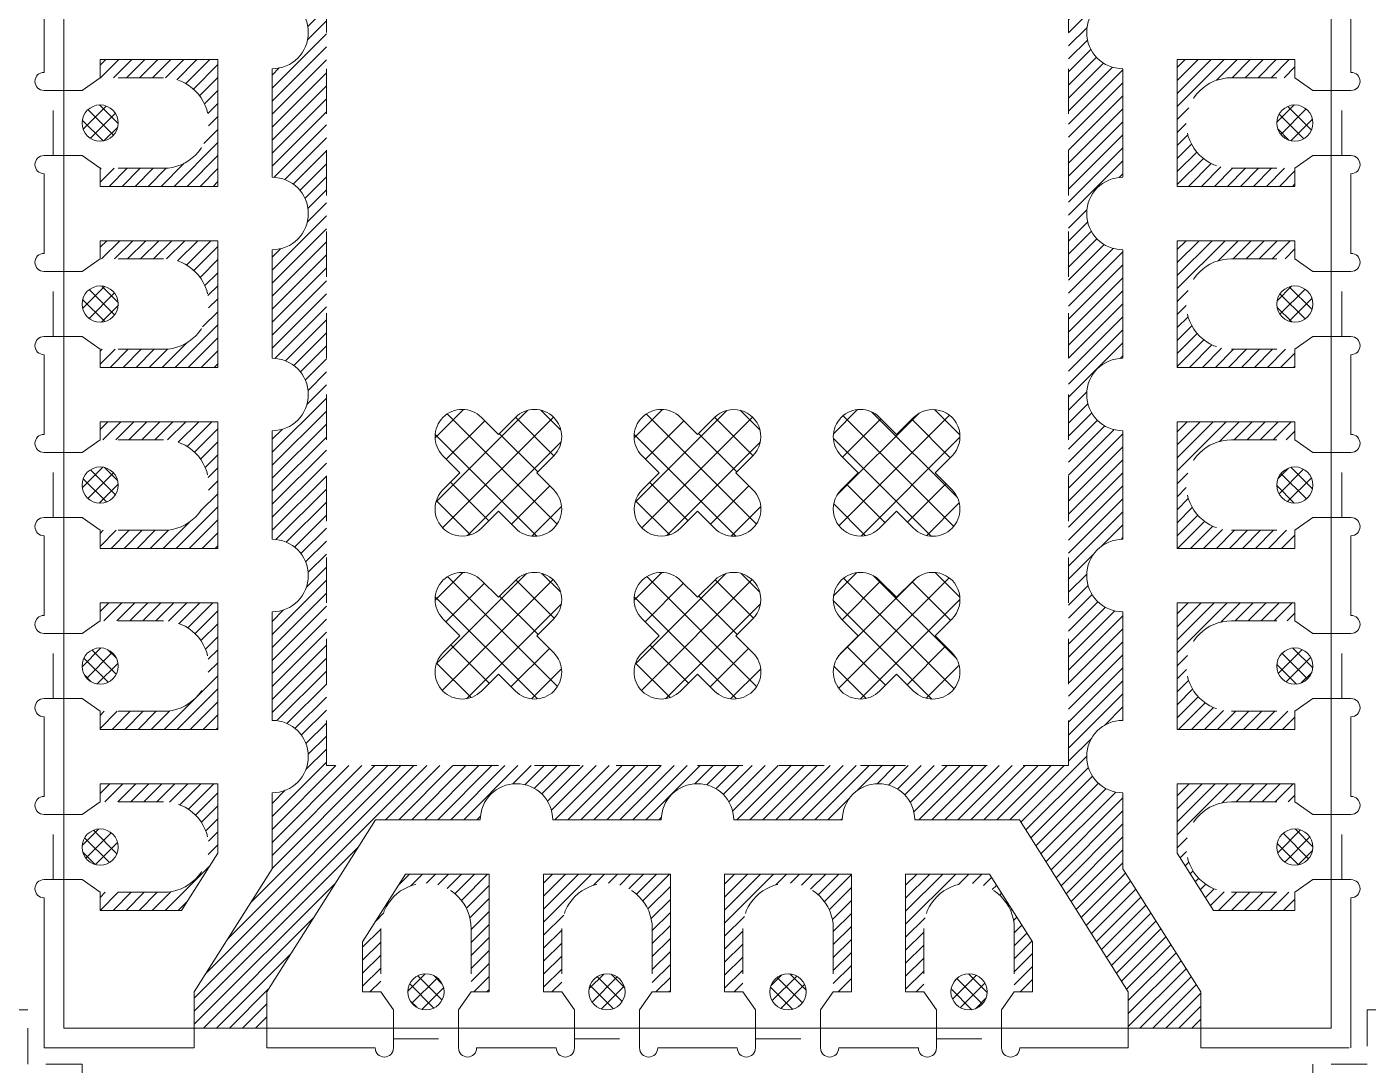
# Model space of a CAD drawing. Header units: millimetres. Extents: x -229 to -105, y -151 to 3.
# Drawn here: x -193.066 to -189.361, y -70.615 to -67.747 of the extents above; entities that cross this region are included whole.
import ezdxf

# ---------------------------------------------------------------- set-up
doc = ezdxf.new("R2010")
doc.units = ezdxf.units.MM
doc.linetypes.add('HIDDEN', pattern=[0.375, 0.25, -0.125])
for name, color, linetype in [('1', 7, 'Continuous'), ('1D', 4, 'Continuous'), ('BOT', 4, 'Continuous'), ('ETCH', 4, 'Continuous'), ('HALF ETCH ON TOP SIDE', 6, 'Continuous'), ('PKG', 2, 'Continuous')]:
    doc.layers.add(name, color=color, linetype=linetype)
pattern_1 = [(45, (-512.488806, -78.879952), (-0.0179605122, 0.0179605122), [])]
pattern_2 = [(45, (-26123.6696, -4370.778176), (-0.0449012806, 0.0449012806), []), (135, (-26123.6696, -4370.778176), (-0.0449012806, -0.0449012806), [])]
pattern_3 = [(45, (-26123.6696, -4371.228176), (-0.0449012806, 0.0449012806), []), (135, (-26123.6696, -4371.228176), (-0.0449012806, -0.0449012806), [])]

msp = doc.modelspace()

# ---------------------------------------------------------------- hatches: boundary and pattern name
at = {"layer": 'ETCH'}
h = msp.add_hatch(dxfattribs=at)
h.set_pattern_fill('ANSI31', color=256, scale=0.008, style=0)
h.set_pattern_definition([(45, (-169.840275, -68.500525), (-0.017960512, 0.017960512), [])])
h.paths.add_polyline_path([(-192.604, -61.5123), (-192.404, -61.5123), (-192.404, -61.6123), (-192.1031, -62.0873), (-191.814, -62.0873, 1), (-191.614, -62.0873), (-191.314, -62.0873, 1), (-191.114, -62.0873), (-190.814, -62.0873, 1), (-190.614, -62.0873), (-190.3248, -62.0873), (-190.024, -61.6123), (-190.024, -61.5123), (-189.824, -61.5123), (-189.824, -61.6123), (-190.039, -61.9518), (-190.039, -62.1623, 1), (-190.039, -62.3623), (-190.039, -62.6623, 1), (-190.039, -62.8623), (-190.039, -63.1623, 1), (-190.039, -63.3623), (-190.039, -63.6623, 1), (-190.039, -63.8623), (-190.039, -64.1623, 1), (-190.039, -64.3623), (-190.039, -64.6623, 1), (-190.039, -64.8623), (-190.039, -65.1623, 1), (-190.039, -65.3623), (-190.039, -65.6623, 1), (-190.039, -65.8623), (-190.039, -66.1623, 1), (-190.039, -66.3623), (-190.039, -66.6623, 1), (-190.039, -66.8623), (-190.039, -67.1623, 1), (-190.039, -67.3623), (-190.039, -67.6623, 1), (-190.039, -67.8623), (-190.039, -68.1623, 1), (-190.039, -68.3623), (-190.039, -68.6623, 1), (-190.039, -68.8623), (-190.039, -69.1623, 1), (-190.039, -69.3623), (-190.039, -69.6623, 1), (-190.039, -69.8623), (-190.039, -70.0729), (-189.824, -70.4123), (-189.824, -70.5123), (-190.024, -70.5123), (-190.024, -70.4123), (-190.3248, -69.9373), (-190.614, -69.9373, 1), (-190.814, -69.9373), (-191.114, -69.9373, 1), (-191.314, -69.9373), (-191.614, -69.9373, 1), (-191.814, -69.9373), (-192.1031, -69.9373), (-192.404, -70.4123), (-192.404, -70.5123), (-192.604, -70.5123), (-192.604, -70.4123), (-192.389, -70.0729), (-192.389, -69.8623, 1), (-192.389, -69.6623), (-192.389, -69.3623, 1), (-192.389, -69.1623), (-192.389, -68.8623, 1), (-192.389, -68.6623), (-192.389, -68.3623, 1), (-192.389, -68.1623), (-192.389, -67.8623, 1), (-192.389, -67.6623), (-192.389, -67.3623, 1), (-192.389, -67.1623), (-192.389, -66.8623, 1), (-192.389, -66.6623), (-192.389, -66.3623, 1), (-192.389, -66.1623), (-192.389, -65.8623, 1), (-192.389, -65.6623), (-192.389, -65.3623, 1), (-192.389, -65.1623), (-192.389, -64.8623, 1), (-192.389, -64.6623), (-192.389, -64.3623, 1), (-192.389, -64.1623), (-192.389, -63.8623, 1), (-192.389, -63.6623), (-192.389, -63.3623, 1), (-192.389, -63.1623), (-192.389, -62.8623, 1), (-192.389, -62.6623), (-192.389, -62.3623, 1), (-192.389, -62.1623), (-192.389, -61.9518), (-192.604, -61.6123)])
h.paths.add_polyline_path([(-192.239, -62.5873), (-192.239, -69.7873), (-190.189, -69.7873), (-190.189, -62.2373), (-191.889, -62.2373)], flags=16)
at = {"layer": 'ETCH', "lineweight": 0}
h = msp.add_hatch(dxfattribs=at)
h.set_pattern_fill('ANSI31', color=256, scale=0.008, style=0)
h.set_pattern_definition(pattern_1)
h.paths.add_polyline_path([(-192.864, -62.6873), (-192.539, -62.6873), (-192.539, -62.3373), (-192.864, -62.3373), (-192.864, -62.3873), (-192.689, -62.3873, -1), (-192.689, -62.6373), (-192.864, -62.6373)])
h.paths.add_polyline_path([(-192.864, -63.1873), (-192.539, -63.1873), (-192.539, -62.8373), (-192.864, -62.8373), (-192.864, -62.8873), (-192.689, -62.8873, -1), (-192.689, -63.1373), (-192.864, -63.1373)])
h.paths.add_polyline_path([(-192.864, -64.6873), (-192.539, -64.6873), (-192.539, -64.3373), (-192.864, -64.3373), (-192.864, -64.3873), (-192.689, -64.3873, -1), (-192.689, -64.6373), (-192.864, -64.6373)])
h.paths.add_polyline_path([(-192.864, -63.6873), (-192.539, -63.6873), (-192.539, -63.3373), (-192.864, -63.3373), (-192.864, -63.3873), (-192.689, -63.3873, -1), (-192.689, -63.6373), (-192.864, -63.6373)])
h.paths.add_polyline_path([(-192.864, -65.1873), (-192.539, -65.1873), (-192.539, -64.8373), (-192.864, -64.8373), (-192.864, -64.8873), (-192.689, -64.8873, -1), (-192.689, -65.1373), (-192.864, -65.1373)])
h.paths.add_polyline_path([(-192.864, -65.6873), (-192.539, -65.6873), (-192.539, -65.3373), (-192.864, -65.3373), (-192.864, -65.3873), (-192.689, -65.3873, -1), (-192.689, -65.6373), (-192.864, -65.6373)])
h.paths.add_polyline_path([(-192.864, -66.6873), (-192.539, -66.6873), (-192.539, -66.3373), (-192.864, -66.3373), (-192.864, -66.3873), (-192.689, -66.3873, -1), (-192.689, -66.6373), (-192.864, -66.6373)])
h.paths.add_polyline_path([(-192.864, -61.8373), (-192.864, -61.8873), (-192.689, -61.8873, -1), (-192.689, -62.1373), (-192.864, -62.1373), (-192.864, -62.1873), (-192.539, -62.1873), (-192.539, -61.9953), (-192.639, -61.8373)])
h.paths.add_polyline_path([(-192.864, -64.1873), (-192.539, -64.1873), (-192.539, -63.8373), (-192.864, -63.8373), (-192.864, -63.8873), (-192.689, -63.8873, -1), (-192.689, -64.1373), (-192.864, -64.1373)])
h.paths.add_polyline_path([(-192.864, -67.3373), (-192.864, -67.3873), (-192.689, -67.3873, -1), (-192.689, -67.6373), (-192.864, -67.6373), (-192.864, -67.6873), (-192.539, -67.6873), (-192.539, -67.3373)])
h.paths.add_polyline_path([(-192.864, -66.1873), (-192.539, -66.1873), (-192.539, -65.8373), (-192.864, -65.8373), (-192.864, -65.8873), (-192.689, -65.8873, -1), (-192.689, -66.1373), (-192.864, -66.1373)])
h.paths.add_polyline_path([(-192.864, -66.8373), (-192.864, -66.8873), (-192.689, -66.8873, -1), (-192.689, -67.1373), (-192.864, -67.1373), (-192.864, -67.1873), (-192.539, -67.1873), (-192.539, -66.8373)])
h.paths.add_polyline_path([(-192.864, -68.1873), (-192.539, -68.1873), (-192.539, -67.8373), (-192.864, -67.8373), (-192.864, -67.8873), (-192.689, -67.8873, -1), (-192.689, -68.1373), (-192.864, -68.1373)])
h.paths.add_polyline_path([(-192.864, -68.6873), (-192.539, -68.6873), (-192.539, -68.3373), (-192.864, -68.3373), (-192.864, -68.3873), (-192.689, -68.3873, -1), (-192.689, -68.6373), (-192.864, -68.6373)])
h.paths.add_polyline_path([(-192.864, -69.6873), (-192.539, -69.6873), (-192.539, -69.3373), (-192.864, -69.3373), (-192.864, -69.3873), (-192.689, -69.3873, -1), (-192.689, -69.6373), (-192.864, -69.6373)])
h.paths.add_polyline_path([(-192.864, -69.1873), (-192.539, -69.1873), (-192.539, -68.8373), (-192.864, -68.8373), (-192.864, -68.8873), (-192.689, -68.8873, -1), (-192.689, -69.1373), (-192.864, -69.1373)])
h.paths.add_polyline_path([(-192.689, -69.8873, -1), (-192.689, -70.1373), (-192.864, -70.1373), (-192.864, -70.1873), (-192.639, -70.1873), (-192.539, -70.0294), (-192.539, -69.8373), (-192.864, -69.8373), (-192.864, -69.8873)])
h = msp.add_hatch(dxfattribs=at)
h.set_pattern_fill('ANSI31', color=256, scale=0.008, style=0)
h.set_pattern_definition(pattern_1)
h.paths.add_polyline_path([(-192.864, -69.3373), (-192.539, -69.3373), (-192.539, -69.6873), (-192.864, -69.6873), (-192.864, -69.6373), (-192.689, -69.6373, 1), (-192.689, -69.3873), (-192.864, -69.3873)])
h.paths.add_polyline_path([(-192.864, -68.8373), (-192.539, -68.8373), (-192.539, -69.1873), (-192.864, -69.1873), (-192.864, -69.1373), (-192.689, -69.1373, 1), (-192.689, -68.8873), (-192.864, -68.8873)])
h.paths.add_polyline_path([(-192.864, -67.3373), (-192.539, -67.3373), (-192.539, -67.6873), (-192.864, -67.6873), (-192.864, -67.6373), (-192.689, -67.6373, 1), (-192.689, -67.3873), (-192.864, -67.3873)])
h.paths.add_polyline_path([(-192.864, -68.3373), (-192.539, -68.3373), (-192.539, -68.6873), (-192.864, -68.6873), (-192.864, -68.6373), (-192.689, -68.6373, 1), (-192.689, -68.3873), (-192.864, -68.3873)])
h.paths.add_polyline_path([(-192.864, -66.8373), (-192.539, -66.8373), (-192.539, -67.1873), (-192.864, -67.1873), (-192.864, -67.1373), (-192.689, -67.1373, 1), (-192.689, -66.8873), (-192.864, -66.8873)])
h.paths.add_polyline_path([(-192.864, -66.3373), (-192.539, -66.3373), (-192.539, -66.6873), (-192.864, -66.6873), (-192.864, -66.6373), (-192.689, -66.6373, 1), (-192.689, -66.3873), (-192.864, -66.3873)])
h.paths.add_polyline_path([(-192.864, -65.3373), (-192.539, -65.3373), (-192.539, -65.6873), (-192.864, -65.6873), (-192.864, -65.6373), (-192.689, -65.6373, 1), (-192.689, -65.3873), (-192.864, -65.3873)])
h.paths.add_polyline_path([(-192.864, -70.1873), (-192.864, -70.1373), (-192.689, -70.1373, 1), (-192.689, -69.8873), (-192.864, -69.8873), (-192.864, -69.8373), (-192.539, -69.8373), (-192.539, -70.0294), (-192.639, -70.1873)])
h.paths.add_polyline_path([(-192.864, -67.8373), (-192.539, -67.8373), (-192.539, -68.1873), (-192.864, -68.1873), (-192.864, -68.1373), (-192.689, -68.1373, 1), (-192.689, -67.8873), (-192.864, -67.8873)])
h.paths.add_polyline_path([(-192.864, -64.6873), (-192.864, -64.6373), (-192.689, -64.6373, 1), (-192.689, -64.3873), (-192.864, -64.3873), (-192.864, -64.3373), (-192.539, -64.3373), (-192.539, -64.6873)])
h.paths.add_polyline_path([(-192.864, -65.8373), (-192.539, -65.8373), (-192.539, -66.1873), (-192.864, -66.1873), (-192.864, -66.1373), (-192.689, -66.1373, 1), (-192.689, -65.8873), (-192.864, -65.8873)])
h.paths.add_polyline_path([(-192.864, -65.1873), (-192.864, -65.1373), (-192.689, -65.1373, 1), (-192.689, -64.8873), (-192.864, -64.8873), (-192.864, -64.8373), (-192.539, -64.8373), (-192.539, -65.1873)])
h.paths.add_polyline_path([(-192.864, -63.8373), (-192.539, -63.8373), (-192.539, -64.1873), (-192.864, -64.1873), (-192.864, -64.1373), (-192.689, -64.1373, 1), (-192.689, -63.8873), (-192.864, -63.8873)])
h.paths.add_polyline_path([(-192.864, -63.3373), (-192.539, -63.3373), (-192.539, -63.6873), (-192.864, -63.6873), (-192.864, -63.6373), (-192.689, -63.6373, 1), (-192.689, -63.3873), (-192.864, -63.3873)])
h.paths.add_polyline_path([(-192.864, -62.3373), (-192.539, -62.3373), (-192.539, -62.6873), (-192.864, -62.6873), (-192.864, -62.6373), (-192.689, -62.6373, 1), (-192.689, -62.3873), (-192.864, -62.3873)])
h.paths.add_polyline_path([(-192.864, -62.8373), (-192.539, -62.8373), (-192.539, -63.1873), (-192.864, -63.1873), (-192.864, -63.1373), (-192.689, -63.1373, 1), (-192.689, -62.8873), (-192.864, -62.8873)])
h.paths.add_polyline_path([(-192.689, -62.1373, 1), (-192.689, -61.8873), (-192.864, -61.8873), (-192.864, -61.8373), (-192.639, -61.8373), (-192.539, -61.9953), (-192.539, -62.1873), (-192.864, -62.1873), (-192.864, -62.1373)])
h = msp.add_hatch(dxfattribs=at)
h.set_pattern_fill('ANSI31', color=256, scale=0.008, angle=180, style=0)
h.set_pattern_definition(pattern_1)
h.paths.add_polyline_path([(-189.564, -62.6873), (-189.889, -62.6873), (-189.889, -62.3373), (-189.564, -62.3373), (-189.564, -62.3873), (-189.739, -62.3873, 1), (-189.739, -62.6373), (-189.564, -62.6373)])
h.paths.add_polyline_path([(-189.564, -63.1873), (-189.889, -63.1873), (-189.889, -62.8373), (-189.564, -62.8373), (-189.564, -62.8873), (-189.739, -62.8873, 1), (-189.739, -63.1373), (-189.564, -63.1373)])
h.paths.add_polyline_path([(-189.564, -64.6873), (-189.889, -64.6873), (-189.889, -64.3373), (-189.564, -64.3373), (-189.564, -64.3873), (-189.739, -64.3873, 1), (-189.739, -64.6373), (-189.564, -64.6373)])
h.paths.add_polyline_path([(-189.564, -63.6873), (-189.889, -63.6873), (-189.889, -63.3373), (-189.564, -63.3373), (-189.564, -63.3873), (-189.739, -63.3873, 1), (-189.739, -63.6373), (-189.564, -63.6373)])
h.paths.add_polyline_path([(-189.564, -65.1873), (-189.889, -65.1873), (-189.889, -64.8373), (-189.564, -64.8373), (-189.564, -64.8873), (-189.739, -64.8873, 1), (-189.739, -65.1373), (-189.564, -65.1373)])
h.paths.add_polyline_path([(-189.564, -65.6873), (-189.889, -65.6873), (-189.889, -65.3373), (-189.564, -65.3373), (-189.564, -65.3873), (-189.739, -65.3873, 1), (-189.739, -65.6373), (-189.564, -65.6373)])
h.paths.add_polyline_path([(-189.564, -66.6873), (-189.889, -66.6873), (-189.889, -66.3373), (-189.564, -66.3373), (-189.564, -66.3873), (-189.739, -66.3873, 1), (-189.739, -66.6373), (-189.564, -66.6373)])
h.paths.add_polyline_path([(-189.564, -61.8373), (-189.564, -61.8873), (-189.739, -61.8873, 1), (-189.739, -62.1373), (-189.564, -62.1373), (-189.564, -62.1873), (-189.889, -62.1873), (-189.889, -61.9953), (-189.7889, -61.8373)])
h.paths.add_polyline_path([(-189.564, -64.1873), (-189.889, -64.1873), (-189.889, -63.8373), (-189.564, -63.8373), (-189.564, -63.8873), (-189.739, -63.8873, 1), (-189.739, -64.1373), (-189.564, -64.1373)])
h.paths.add_polyline_path([(-189.564, -67.3373), (-189.564, -67.3873), (-189.739, -67.3873, 1), (-189.739, -67.6373), (-189.564, -67.6373), (-189.564, -67.6873), (-189.889, -67.6873), (-189.889, -67.3373)])
h.paths.add_polyline_path([(-189.564, -66.1873), (-189.889, -66.1873), (-189.889, -65.8373), (-189.564, -65.8373), (-189.564, -65.8873), (-189.739, -65.8873, 1), (-189.739, -66.1373), (-189.564, -66.1373)])
h.paths.add_polyline_path([(-189.564, -66.8373), (-189.564, -66.8873), (-189.739, -66.8873, 1), (-189.739, -67.1373), (-189.564, -67.1373), (-189.564, -67.1873), (-189.889, -67.1873), (-189.889, -66.8373)])
h.paths.add_polyline_path([(-189.564, -68.1873), (-189.889, -68.1873), (-189.889, -67.8373), (-189.564, -67.8373), (-189.564, -67.8873), (-189.739, -67.8873, 1), (-189.739, -68.1373), (-189.564, -68.1373)])
h.paths.add_polyline_path([(-189.564, -68.6873), (-189.889, -68.6873), (-189.889, -68.3373), (-189.564, -68.3373), (-189.564, -68.3873), (-189.739, -68.3873, 1), (-189.739, -68.6373), (-189.564, -68.6373)])
h.paths.add_polyline_path([(-189.564, -69.6873), (-189.889, -69.6873), (-189.889, -69.3373), (-189.564, -69.3373), (-189.564, -69.3873), (-189.739, -69.3873, 1), (-189.739, -69.6373), (-189.564, -69.6373)])
h.paths.add_polyline_path([(-189.564, -69.1873), (-189.889, -69.1873), (-189.889, -68.8373), (-189.564, -68.8373), (-189.564, -68.8873), (-189.739, -68.8873, 1), (-189.739, -69.1373), (-189.564, -69.1373)])
h.paths.add_polyline_path([(-189.739, -69.8873, 1), (-189.739, -70.1373), (-189.564, -70.1373), (-189.564, -70.1873), (-189.7889, -70.1873), (-189.889, -70.0294), (-189.889, -69.8373), (-189.564, -69.8373), (-189.564, -69.8873)])
h = msp.add_hatch(dxfattribs=at)
h.set_pattern_fill('ANSI31', color=256, scale=0.008, angle=180, style=0)
h.set_pattern_definition(pattern_1)
h.paths.add_polyline_path([(-189.564, -69.3373), (-189.889, -69.3373), (-189.889, -69.6873), (-189.564, -69.6873), (-189.564, -69.6373), (-189.739, -69.6373, -1), (-189.739, -69.3873), (-189.564, -69.3873)])
h.paths.add_polyline_path([(-189.564, -68.8373), (-189.889, -68.8373), (-189.889, -69.1873), (-189.564, -69.1873), (-189.564, -69.1373), (-189.739, -69.1373, -1), (-189.739, -68.8873), (-189.564, -68.8873)])
h.paths.add_polyline_path([(-189.564, -67.3373), (-189.889, -67.3373), (-189.889, -67.6873), (-189.564, -67.6873), (-189.564, -67.6373), (-189.739, -67.6373, -1), (-189.739, -67.3873), (-189.564, -67.3873)])
h.paths.add_polyline_path([(-189.564, -68.3373), (-189.889, -68.3373), (-189.889, -68.6873), (-189.564, -68.6873), (-189.564, -68.6373), (-189.739, -68.6373, -1), (-189.739, -68.3873), (-189.564, -68.3873)])
h.paths.add_polyline_path([(-189.564, -66.8373), (-189.889, -66.8373), (-189.889, -67.1873), (-189.564, -67.1873), (-189.564, -67.1373), (-189.739, -67.1373, -1), (-189.739, -66.8873), (-189.564, -66.8873)])
h.paths.add_polyline_path([(-189.564, -66.3373), (-189.889, -66.3373), (-189.889, -66.6873), (-189.564, -66.6873), (-189.564, -66.6373), (-189.739, -66.6373, -1), (-189.739, -66.3873), (-189.564, -66.3873)])
h.paths.add_polyline_path([(-189.564, -65.3373), (-189.889, -65.3373), (-189.889, -65.6873), (-189.564, -65.6873), (-189.564, -65.6373), (-189.739, -65.6373, -1), (-189.739, -65.3873), (-189.564, -65.3873)])
h.paths.add_polyline_path([(-189.564, -70.1873), (-189.564, -70.1373), (-189.739, -70.1373, -1), (-189.739, -69.8873), (-189.564, -69.8873), (-189.564, -69.8373), (-189.889, -69.8373), (-189.889, -70.0294), (-189.7889, -70.1873)])
h.paths.add_polyline_path([(-189.564, -67.8373), (-189.889, -67.8373), (-189.889, -68.1873), (-189.564, -68.1873), (-189.564, -68.1373), (-189.739, -68.1373, -1), (-189.739, -67.8873), (-189.564, -67.8873)])
h.paths.add_polyline_path([(-189.564, -64.6873), (-189.564, -64.6373), (-189.739, -64.6373, -1), (-189.739, -64.3873), (-189.564, -64.3873), (-189.564, -64.3373), (-189.889, -64.3373), (-189.889, -64.6873)])
h.paths.add_polyline_path([(-189.564, -65.8373), (-189.889, -65.8373), (-189.889, -66.1873), (-189.564, -66.1873), (-189.564, -66.1373), (-189.739, -66.1373, -1), (-189.739, -65.8873), (-189.564, -65.8873)])
h.paths.add_polyline_path([(-189.564, -65.1873), (-189.564, -65.1373), (-189.739, -65.1373, -1), (-189.739, -64.8873), (-189.564, -64.8873), (-189.564, -64.8373), (-189.889, -64.8373), (-189.889, -65.1873)])
h.paths.add_polyline_path([(-189.564, -63.8373), (-189.889, -63.8373), (-189.889, -64.1873), (-189.564, -64.1873), (-189.564, -64.1373), (-189.739, -64.1373, -1), (-189.739, -63.8873), (-189.564, -63.8873)])
h.paths.add_polyline_path([(-189.564, -63.3373), (-189.889, -63.3373), (-189.889, -63.6873), (-189.564, -63.6873), (-189.564, -63.6373), (-189.739, -63.6373, -1), (-189.739, -63.3873), (-189.564, -63.3873)])
h.paths.add_polyline_path([(-189.564, -62.3373), (-189.889, -62.3373), (-189.889, -62.6873), (-189.564, -62.6873), (-189.564, -62.6373), (-189.739, -62.6373, -1), (-189.739, -62.3873), (-189.564, -62.3873)])
h.paths.add_polyline_path([(-189.564, -62.8373), (-189.889, -62.8373), (-189.889, -63.1873), (-189.564, -63.1873), (-189.564, -63.1373), (-189.739, -63.1373, -1), (-189.739, -62.8873), (-189.564, -62.8873)])
h.paths.add_polyline_path([(-189.739, -62.1373, -1), (-189.739, -61.8873), (-189.564, -61.8873), (-189.564, -61.8373), (-189.7889, -61.8373), (-189.889, -61.9953), (-189.889, -62.1873), (-189.564, -62.1873), (-189.564, -62.1373)])
h = msp.add_hatch(dxfattribs=at)
h.set_pattern_fill('ANSI31', color=256, scale=0.008, style=0)
h.set_pattern_definition(pattern_1)
h.paths.add_polyline_path([(-192.139, -70.2743), (-192.139, -70.4123), (-192.089, -70.4123), (-192.089, -70.2373, -1), (-191.839, -70.2373), (-191.839, -70.4123), (-191.789, -70.4123), (-191.789, -70.0873), (-192.0206, -70.0873)])
h.paths.add_polyline_path([(-191.639, -70.4123), (-191.639, -70.0873), (-191.289, -70.0873), (-191.289, -70.4123), (-191.339, -70.4123), (-191.339, -70.2373, 1), (-191.589, -70.2373), (-191.589, -70.4123)])
h.paths.add_polyline_path([(-190.639, -70.4123), (-190.639, -70.0873), (-190.4074, -70.0873), (-190.289, -70.2743), (-190.289, -70.4123), (-190.339, -70.4123), (-190.339, -70.2373, 1), (-190.589, -70.2373), (-190.589, -70.4123)])
h.paths.add_polyline_path([(-191.139, -70.4123), (-191.139, -70.0873), (-190.789, -70.0873), (-190.789, -70.4123), (-190.839, -70.4123), (-190.839, -70.2373, 1), (-191.089, -70.2373), (-191.089, -70.4123)])
at = {"layer": 'HALF ETCH ON TOP SIDE', "linetype": 'ByBlock', "lineweight": 0}
h = msp.add_hatch(dxfattribs=at)
h.set_pattern_fill('ANSI37', color=256, scale=0.01)
h.set_pattern_definition([(45, (-313.167762, -66.469004), (-0.02245064, 0.02245064), []), (135, (-313.167762, -66.469004), (-0.02245064, -0.02245064), [])])
h.paths.add_polyline_path([(-191.914, -70.4123, 1), (-192.014, -70.4123, 1)])
h.paths.add_polyline_path([(-189.514, -70.0123, 1), (-189.614, -70.0123, 1)])
h.paths.add_polyline_path([(-189.514, -69.5123, 1), (-189.614, -69.5123, 1)])
h.paths.add_polyline_path([(-189.514, -69.0123, 1), (-189.614, -69.0123, 1)])
h.paths.add_polyline_path([(-189.514, -68.5123, 1), (-189.614, -68.5123, 1)])
h.paths.add_polyline_path([(-189.514, -68.0123, 1), (-189.614, -68.0123, 1)])
h.paths.add_polyline_path([(-189.514, -67.5123, 1), (-189.614, -67.5123, 1)])
h.paths.add_polyline_path([(-189.514, -67.0123, 1), (-189.614, -67.0123, 1)])
h.paths.add_polyline_path([(-189.514, -66.5123, 1), (-189.614, -66.5123, 1)])
h.paths.add_polyline_path([(-189.514, -66.0123, 1), (-189.614, -66.0123, 1)])
h.paths.add_polyline_path([(-189.514, -65.5123, 1), (-189.614, -65.5123, 1)])
h.paths.add_polyline_path([(-189.514, -65.0123, 1), (-189.614, -65.0123, 1)])
h.paths.add_polyline_path([(-192.814, -65.0123, 1), (-192.914, -65.0123, 1)])
h.paths.add_polyline_path([(-192.814, -65.5123, 1), (-192.914, -65.5123, 1)])
h.paths.add_polyline_path([(-192.814, -66.0123, 1), (-192.914, -66.0123, 1)])
h.paths.add_polyline_path([(-189.514, -64.5123, 1), (-189.614, -64.5123, 1)])
h.paths.add_polyline_path([(-189.514, -64.0123, 1), (-189.614, -64.0123, 1)])
h.paths.add_polyline_path([(-189.514, -63.5123, 1), (-189.614, -63.5123, 1)])
h.paths.add_polyline_path([(-189.514, -63.0123, 1), (-189.614, -63.0123, 1)])
h.paths.add_polyline_path([(-189.514, -62.5123, 1), (-189.614, -62.5123, 1)])
h.paths.add_polyline_path([(-192.814, -63.0123, 1), (-192.914, -63.0123, 1)])
h.paths.add_polyline_path([(-192.814, -63.5123, 1), (-192.914, -63.5123, 1)])
h.paths.add_polyline_path([(-192.814, -64.0123, 1), (-192.914, -64.0123, 1)])
h.paths.add_polyline_path([(-192.814, -64.5123, 1), (-192.914, -64.5123, 1)])
h.paths.add_polyline_path([(-192.814, -66.5123, 1), (-192.914, -66.5123, 1)])
h.paths.add_polyline_path([(-192.814, -67.0123, 1), (-192.914, -67.0123, 1)])
h.paths.add_polyline_path([(-191.414, -70.4123, 1), (-191.514, -70.4123, 1)])
h.paths.add_polyline_path([(-190.914, -70.4123, 1), (-191.014, -70.4123, 1)])
h.paths.add_polyline_path([(-190.414, -70.4123, 1), (-190.514, -70.4123, 1)])
h.paths.add_polyline_path([(-189.514, -62.0123, 1), (-189.614, -62.0123, 1)])
h.paths.add_polyline_path([(-190.914, -61.6123, 1), (-191.014, -61.6123, 1)])
h.paths.add_polyline_path([(-191.414, -61.6123, 1), (-191.514, -61.6123, 1)])
h.paths.add_polyline_path([(-191.914, -61.6123, 1), (-192.014, -61.6123, 1)])
h.paths.add_polyline_path([(-190.414, -61.6123, 1), (-190.514, -61.6123, 1)])
h.paths.add_polyline_path([(-192.814, -62.5123, 1), (-192.914, -62.5123, 1)])
h.paths.add_polyline_path([(-192.814, -67.5123, 1), (-192.914, -67.5123, 1)])
h.paths.add_polyline_path([(-192.814, -68.5123, 1), (-192.914, -68.5123, 1)])
h.paths.add_polyline_path([(-192.814, -68.0123, 1), (-192.914, -68.0123, 1)])
h.paths.add_polyline_path([(-192.814, -69.5123, 1), (-192.914, -69.5123, 1)])
h.paths.add_polyline_path([(-192.814, -62.0123, 1), (-192.914, -62.0123, 1)])
h.paths.add_polyline_path([(-192.814, -69.0123, 1), (-192.914, -69.0123, 1)])
h.paths.add_polyline_path([(-192.814, -70.0123, 1), (-192.914, -70.0123, 1)])
at = {"layer": 'HALF ETCH ON TOP SIDE', "linetype": 'ByBlock', "lineweight": 0, "ltscale": 100}
h = msp.add_hatch(dxfattribs=at)
h.set_pattern_fill('ANSI37', color=256, scale=0.02)
h.set_pattern_definition([(45, (-26124.2196, -4371.228176), (-0.0449012806, 0.0449012806), []), (135, (-26124.2196, -4371.228176), (-0.0449012806, -0.0449012806), [])])
h.paths.add_polyline_path([(-191.6579, -68.9786), (-191.6109, -69.0256, -1), (-191.717, -69.1316), (-191.764, -69.0847), (-191.8109, -69.1316, -1), (-191.917, -69.0256), (-191.87, -68.9786), (-191.917, -68.9316, -1), (-191.8109, -68.8256), (-191.764, -68.8725), (-191.717, -68.8256, -1), (-191.6109, -68.9316)])
h = msp.add_hatch(dxfattribs=at)
h.set_pattern_fill('ANSI37', color=256, scale=0.02)
h.set_pattern_definition(pattern_3)
h.paths.add_polyline_path([(-191.1079, -68.9786), (-191.0609, -69.0256, -1), (-191.167, -69.1316), (-191.214, -69.0847), (-191.2609, -69.1316, -1), (-191.367, -69.0256), (-191.32, -68.9786), (-191.367, -68.9316, -1), (-191.2609, -68.8256), (-191.214, -68.8725), (-191.167, -68.8256, -1), (-191.0609, -68.9316)])
h = msp.add_hatch(dxfattribs=at)
h.set_pattern_fill('ANSI37', color=256, scale=0.02)
h.set_pattern_definition(pattern_3)
h.paths.add_polyline_path([(-190.5579, -68.9786), (-190.5109, -69.0256, -1), (-190.617, -69.1316), (-190.664, -69.0847), (-190.7109, -69.1316, -1), (-190.817, -69.0256), (-190.77, -68.9786), (-190.817, -68.9316, -1), (-190.7109, -68.8256), (-190.664, -68.8725), (-190.617, -68.8256, -1), (-190.5109, -68.9316)])
h = msp.add_hatch(dxfattribs=at)
h.set_pattern_fill('ANSI37', color=256, scale=0.02)
h.set_pattern_definition([(45, (-26124.2196, -4370.778176), (-0.0449012806, 0.0449012806), []), (135, (-26124.2196, -4370.778176), (-0.0449012806, -0.0449012806), [])])
h.paths.add_polyline_path([(-191.6579, -69.4286), (-191.6109, -69.4756, -1), (-191.717, -69.5816), (-191.764, -69.5347), (-191.8109, -69.5816, -1), (-191.917, -69.4756), (-191.87, -69.4286), (-191.917, -69.3816, -1), (-191.8109, -69.2756), (-191.764, -69.3225), (-191.717, -69.2756, -1), (-191.6109, -69.3816)])
h = msp.add_hatch(dxfattribs=at)
h.set_pattern_fill('ANSI37', color=256, scale=0.02)
h.set_pattern_definition(pattern_2)
h.paths.add_polyline_path([(-191.1079, -69.4286), (-191.0609, -69.4756, -1), (-191.167, -69.5816), (-191.214, -69.5347), (-191.2609, -69.5816, -1), (-191.367, -69.4756), (-191.32, -69.4286), (-191.367, -69.3816, -1), (-191.2609, -69.2756), (-191.214, -69.3225), (-191.167, -69.2756, -1), (-191.0609, -69.3816)])
h = msp.add_hatch(dxfattribs=at)
h.set_pattern_fill('ANSI37', color=256, scale=0.02)
h.set_pattern_definition(pattern_2)
h.paths.add_polyline_path([(-190.5579, -69.4286), (-190.5109, -69.4756, -1), (-190.617, -69.5816), (-190.664, -69.5347), (-190.7109, -69.5816, -1), (-190.817, -69.4756), (-190.77, -69.4286), (-190.817, -69.3816, -1), (-190.7109, -69.2756), (-190.664, -69.3225), (-190.617, -69.2756, -1), (-190.5109, -69.3816)])

# ---------------------------------------------------------------- linework, layer by layer
at = {"lineweight": 0}
for p, q in [((-192.539, -67.8373, -0.0526), (-192.864, -67.8373, -0.0526)), ((-192.864, -67.8373, -0.0526), (-192.864, -67.8873, -0.0526)), ((-192.539, -68.1873, -0.0526), (-192.539, -67.8373, -0.0526)), ((-189.889, -68.1873, -0.0526), (-189.889, -67.8373, -0.0526)), ((-189.889, -67.8373, -0.0526), (-189.564, -67.8373, -0.0526)), ((-189.564, -67.8373, -0.0526), (-189.564, -67.8873, -0.0526)), ((-192.389, -68.1623, -0.0526), (-192.389, -67.8623, -0.0526)), ((-190.039, -68.1623, -0.0526), (-190.039, -67.8623, -0.0526)), ((-192.914, -67.9223, -0.0526), (-192.864, -67.8873, -0.0526)), ((-189.514, -67.9223, -0.0526), (-189.564, -67.8873, -0.0526)), ((-192.914, -67.9223, -0.0526), (-193.019, -67.9223, -0.0526)), ((-189.514, -67.9223, -0.0526), (-189.409, -67.9223, -0.0526)), ((-193.019, -68.1023, -0.0526), (-192.914, -68.1023, -0.0526)), ((-192.864, -68.1373, -0.0526), (-192.914, -68.1023, -0.0526)), ((-189.564, -68.1373, -0.0526), (-189.514, -68.1023, -0.0526)), ((-189.409, -68.1023, -0.0526), (-189.514, -68.1023, -0.0526)), ((-192.864, -68.1373, -0.0526), (-192.864, -68.1873, -0.0526)), ((-189.564, -68.1373, -0.0526), (-189.564, -68.1873, -0.0526)), ((-192.864, -68.1873, -0.0526), (-192.539, -68.1873, -0.0526)), ((-189.564, -68.1873, -0.0526), (-189.889, -68.1873, -0.0526)), ((-192.539, -68.3373, -0.0526), (-192.864, -68.3373, -0.0526)), ((-192.864, -68.3373, -0.0526), (-192.864, -68.3873, -0.0526)), ((-192.539, -68.6873, -0.0526), (-192.539, -68.3373, -0.0526)), ((-189.889, -68.6873, -0.0526), (-189.889, -68.3373, -0.0526)), ((-189.889, -68.3373, -0.0526), (-189.564, -68.3373, -0.0526)), ((-189.564, -68.3373, -0.0526), (-189.564, -68.3873, -0.0526)), ((-192.914, -68.4223, -0.0526), (-192.864, -68.3873, -0.0526)), ((-192.389, -68.6623, -0.0526), (-192.389, -68.3623, -0.0526)), ((-190.039, -68.6623, -0.0526), (-190.039, -68.3623, -0.0526)), ((-189.514, -68.4223, -0.0526), (-189.564, -68.3873, -0.0526)), ((-192.914, -68.4223, -0.0526), (-193.019, -68.4223, -0.0526)), ((-189.514, -68.4223, -0.0526), (-189.409, -68.4223, -0.0526)), ((-193.019, -68.6023, -0.0526), (-192.914, -68.6023, -0.0526)), ((-192.864, -68.6373, -0.0526), (-192.914, -68.6023, -0.0526)), ((-189.564, -68.6373, -0.0526), (-189.514, -68.6023, -0.0526)), ((-189.409, -68.6023, -0.0526), (-189.514, -68.6023, -0.0526)), ((-192.864, -68.6373, -0.0526), (-192.864, -68.6873, -0.0526)), ((-189.564, -68.6373, -0.0526), (-189.564, -68.6873, -0.0526)), ((-192.864, -68.6873, -0.0526), (-192.539, -68.6873, -0.0526)), ((-189.564, -68.6873, -0.0526), (-189.889, -68.6873, -0.0526)), ((-192.539, -68.8373, -0.0526), (-192.864, -68.8373, -0.0526)), ((-192.864, -68.8373, -0.0526), (-192.864, -68.8873, -0.0526)), ((-192.539, -69.1873, -0.0526), (-192.539, -68.8373, -0.0526)), ((-189.889, -69.1873, -0.0526), (-189.889, -68.8373, -0.0526)), ((-189.889, -68.8373, -0.0526), (-189.564, -68.8373, -0.0526)), ((-189.564, -68.8373, -0.0526), (-189.564, -68.8873, -0.0526)), ((-192.389, -69.1623, -0.0526), (-192.389, -68.8623, -0.0526)), ((-190.039, -69.1623, -0.0526), (-190.039, -68.8623, -0.0526)), ((-192.914, -68.9223, -0.0526), (-192.864, -68.8873, -0.0526)), ((-189.514, -68.9223, -0.0526), (-189.564, -68.8873, -0.0526)), ((-192.914, -68.9223, -0.0526), (-193.019, -68.9223, -0.0526)), ((-189.514, -68.9223, -0.0526), (-189.409, -68.9223, -0.0526)), ((-193.019, -69.1023, -0.0526), (-192.914, -69.1023, -0.0526)), ((-192.864, -69.1373, -0.0526), (-192.914, -69.1023, -0.0526)), ((-189.564, -69.1373, -0.0526), (-189.514, -69.1023, -0.0526)), ((-189.409, -69.1023, -0.0526), (-189.514, -69.1023, -0.0526)), ((-192.864, -69.1373, -0.0526), (-192.864, -69.1873, -0.0526)), ((-189.564, -69.1373, -0.0526), (-189.564, -69.1873, -0.0526)), ((-192.864, -69.1873, -0.0526), (-192.539, -69.1873, -0.0526)), ((-189.564, -69.1873, -0.0526), (-189.889, -69.1873, -0.0526)), ((-192.539, -69.3373, -0.0526), (-192.864, -69.3373, -0.0526)), ((-192.864, -69.3373, -0.0526), (-192.864, -69.3873, -0.0526)), ((-192.539, -69.6873, -0.0526), (-192.539, -69.3373, -0.0526)), ((-189.889, -69.6873, -0.0526), (-189.889, -69.3373, -0.0526)), ((-189.889, -69.3373, -0.0526), (-189.564, -69.3373, -0.0526)), ((-189.564, -69.3373, -0.0526), (-189.564, -69.3873, -0.0526)), ((-192.914, -69.4223, -0.0526), (-192.864, -69.3873, -0.0526)), ((-192.389, -69.6623, -0.0526), (-192.389, -69.3623, -0.0526)), ((-190.039, -69.6623, -0.0526), (-190.039, -69.3623, -0.0526)), ((-189.514, -69.4223, -0.0526), (-189.564, -69.3873, -0.0526)), ((-192.914, -69.4223, -0.0526), (-193.019, -69.4223, -0.0526)), ((-189.514, -69.4223, -0.0526), (-189.409, -69.4223, -0.0526)), ((-193.019, -69.6023, -0.0526), (-192.914, -69.6023, -0.0526)), ((-192.864, -69.6373, -0.0526), (-192.914, -69.6023, -0.0526)), ((-189.564, -69.6373, -0.0526), (-189.514, -69.6023, -0.0526)), ((-189.409, -69.6023, -0.0526), (-189.514, -69.6023, -0.0526)), ((-192.864, -69.6373, -0.0526), (-192.864, -69.6873, -0.0526)), ((-189.564, -69.6373, -0.0526), (-189.564, -69.6873, -0.0526)), ((-192.864, -69.6873, -0.0526), (-192.539, -69.6873, -0.0526)), ((-189.564, -69.6873, -0.0526), (-189.889, -69.6873, -0.0526)), ((-192.864, -69.8873, -0.0526), (-192.864, -69.8373, -0.0526)), ((-192.864, -69.8373, -0.0526), (-192.539, -69.8373, -0.0526)), ((-192.539, -69.8373, -0.0526), (-192.539, -70.0294, -0.0526)), ((-189.564, -69.8373, -0.0526), (-189.889, -69.8373, -0.0526)), ((-189.889, -69.8373, -0.0526), (-189.889, -70.0294, -0.0526)), ((-189.564, -69.8873, -0.0526), (-189.564, -69.8373, -0.0526)), ((-192.389, -70.0729, -0.0526), (-192.389, -69.8623, -0.0526)), ((-190.039, -70.0729, -0.0526), (-190.039, -69.8623, -0.0526)), ((-192.914, -69.9223, -0.0526), (-192.864, -69.8873, -0.0526)), ((-189.514, -69.9223, -0.0526), (-189.564, -69.8873, -0.0526)), ((-192.914, -69.9223, -0.0526), (-193.019, -69.9223, -0.0526)), ((-192.404, -70.4123, -0.0526), (-192.1031, -69.9373, -0.0526)), ((-192.1031, -69.9373, -0.0526), (-191.814, -69.9373, -0.0526)), ((-191.614, -69.9373, -0.0526), (-191.314, -69.9373, -0.0526)), ((-191.114, -69.9373, -0.0526), (-190.814, -69.9373, -0.0526)), ((-190.614, -69.9373, -0.0526), (-190.3248, -69.9373, -0.0526)), ((-190.024, -70.4123, -0.0526), (-190.3248, -69.9373, -0.0526)), ((-189.514, -69.9223, -0.0526), (-189.409, -69.9223, -0.0526)), ((-192.639, -70.1873, -0.0526), (-192.539, -70.0294, -0.0526)), ((-189.7889, -70.1873, -0.0526), (-189.889, -70.0294, -0.0526)), ((-192.604, -70.4123, -0.0526), (-192.389, -70.0729, -0.0526)), ((-192.139, -70.2743, -0.0526), (-192.0206, -70.0873, -0.0526)), ((-191.789, -70.0873, -0.0526), (-192.0206, -70.0873, -0.0526)), ((-191.789, -70.4123, -0.0526), (-191.789, -70.0873, -0.0526)), ((-191.639, -70.4123, -0.0526), (-191.639, -70.0873, -0.0526)), ((-191.639, -70.0873, -0.0526), (-191.289, -70.0873, -0.0526)), ((-191.289, -70.0873, -0.0526), (-191.289, -70.4123, -0.0526)), ((-191.139, -70.4123, -0.0526), (-191.139, -70.0873, -0.0526)), ((-191.139, -70.0873, -0.0526), (-190.789, -70.0873, -0.0526)), ((-190.789, -70.0873, -0.0526), (-190.789, -70.4123, -0.0526)), ((-190.639, -70.4123, -0.0526), (-190.639, -70.0873, -0.0526)), ((-190.639, -70.0873, -0.0526), (-190.4074, -70.0873, -0.0526)), ((-190.289, -70.2743, -0.0526), (-190.4074, -70.0873, -0.0526)), ((-189.824, -70.4123, -0.0526), (-190.039, -70.0729, -0.0526)), ((-193.019, -70.1023, -0.0526), (-192.914, -70.1023, -0.0526)), ((-192.864, -70.1373, -0.0526), (-192.914, -70.1023, -0.0526)), ((-189.564, -70.1373, -0.0526), (-189.514, -70.1023, -0.0526)), ((-189.409, -70.1023, -0.0526), (-189.514, -70.1023, -0.0526)), ((-192.864, -70.1873, -0.0526), (-192.864, -70.1373, -0.0526)), ((-189.564, -70.1873, -0.0526), (-189.564, -70.1373, -0.0526)), ((-192.639, -70.1873, -0.0526), (-192.864, -70.1873, -0.0526)), ((-189.7889, -70.1873, -0.0526), (-189.564, -70.1873, -0.0526)), ((-192.139, -70.2743, -0.0526), (-192.139, -70.4123, -0.0526)), ((-190.289, -70.2743, -0.0526), (-190.289, -70.4123, -0.0526)), ((-192.604, -70.4123, -0.0526), (-192.604, -70.5673, -0.0526)), ((-192.139, -70.4123, -0.0526), (-192.089, -70.4123, -0.0526)), ((-192.054, -70.4623, -0.0526), (-192.089, -70.4123, -0.0526)), ((-191.839, -70.4123, -0.0526), (-191.874, -70.4623, -0.0526)), ((-191.839, -70.4123, -0.0526), (-191.789, -70.4123, -0.0526)), ((-191.589, -70.4123, -0.0526), (-191.639, -70.4123, -0.0526)), ((-191.554, -70.4623, -0.0526), (-191.589, -70.4123, -0.0526)), ((-191.339, -70.4123, -0.0526), (-191.374, -70.4623, -0.0526)), ((-191.289, -70.4123, -0.0526), (-191.339, -70.4123, -0.0526)), ((-191.089, -70.4123, -0.0526), (-191.139, -70.4123, -0.0526)), ((-191.054, -70.4623, -0.0526), (-191.089, -70.4123, -0.0526)), ((-190.839, -70.4123, -0.0526), (-190.874, -70.4623, -0.0526)), ((-190.789, -70.4123, -0.0526), (-190.839, -70.4123, -0.0526)), ((-190.589, -70.4123, -0.0526), (-190.639, -70.4123, -0.0526)), ((-190.554, -70.4623, -0.0526), (-190.589, -70.4123, -0.0526)), ((-190.339, -70.4123, -0.0526), (-190.374, -70.4623, -0.0526)), ((-190.289, -70.4123, -0.0526), (-190.339, -70.4123, -0.0526)), ((-189.824, -70.4123, -0.0526), (-189.824, -70.5673, -0.0526)), ((-192.054, -70.5673, -0.0526), (-192.054, -70.4623, -0.0526)), ((-191.874, -70.4623, -0.0526), (-191.874, -70.5673, -0.0526)), ((-191.554, -70.5673, -0.0526), (-191.554, -70.4623, -0.0526)), ((-191.374, -70.4623, -0.0526), (-191.374, -70.5673, -0.0526)), ((-191.054, -70.5673, -0.0526), (-191.054, -70.4623, -0.0526)), ((-190.874, -70.4623, -0.0526), (-190.874, -70.5673, -0.0526)), ((-190.554, -70.5673, -0.0526), (-190.554, -70.4623, -0.0526)), ((-190.374, -70.4623, -0.0526), (-190.374, -70.5673, -0.0526)), ((-193.019, -70.5673, -0.0526), (-192.604, -70.5673, -0.0526)), ((-189.824, -70.5673, -0.0526), (-189.414, -70.5673, -0.0526))]:
    msp.add_line(p, q, dxfattribs=at)
at = {"linetype": 'ByBlock', "lineweight": 0, "ltscale": 100, "elevation": -0.0526}
for points in [[(-191.6109, -69.0256, -1), (-191.717, -69.1316), (-191.764, -69.0847), (-191.8109, -69.1316, -1), (-191.917, -69.0256), (-191.87, -68.9786), (-191.917, -68.9316, -1), (-191.8109, -68.8256), (-191.764, -68.8725), (-191.717, -68.8256, -1), (-191.6109, -68.9316), (-191.6579, -68.9786)], [(-191.0609, -69.0256, -1), (-191.167, -69.1316), (-191.214, -69.0847), (-191.2609, -69.1316, -1), (-191.367, -69.0256), (-191.32, -68.9786), (-191.367, -68.9316, -1), (-191.2609, -68.8256), (-191.214, -68.8725), (-191.167, -68.8256, -1), (-191.0609, -68.9316), (-191.1079, -68.9786)], [(-190.5109, -69.0256, -1), (-190.617, -69.1316), (-190.664, -69.0847), (-190.7109, -69.1316, -1), (-190.817, -69.0256), (-190.77, -68.9786), (-190.817, -68.9316, -1), (-190.7109, -68.8256), (-190.664, -68.8725), (-190.617, -68.8256, -1), (-190.5109, -68.9316), (-190.5579, -68.9786)], [(-191.6109, -69.4756, -1), (-191.717, -69.5816), (-191.764, -69.5347), (-191.8109, -69.5816, -1), (-191.917, -69.4756), (-191.87, -69.4286), (-191.917, -69.3816, -1), (-191.8109, -69.2756), (-191.764, -69.3225), (-191.717, -69.2756, -1), (-191.6109, -69.3816), (-191.6579, -69.4286)], [(-191.0609, -69.4756, -1), (-191.167, -69.5816), (-191.214, -69.5347), (-191.2609, -69.5816, -1), (-191.367, -69.4756), (-191.32, -69.4286), (-191.367, -69.3816, -1), (-191.2609, -69.2756), (-191.214, -69.3225), (-191.167, -69.2756, -1), (-191.0609, -69.3816), (-191.1079, -69.4286)], [(-190.5109, -69.4756, -1), (-190.617, -69.5816), (-190.664, -69.5347), (-190.7109, -69.5816, -1), (-190.817, -69.4756), (-190.77, -69.4286), (-190.817, -69.3816, -1), (-190.7109, -69.2756), (-190.664, -69.3225), (-190.617, -69.2756, -1), (-190.5109, -69.3816), (-190.5579, -69.4286)]]:
    msp.add_lwpolyline(points, format="xyb", close=True, dxfattribs=at)
at = {"lineweight": 0, "elevation": -0.0526}
for points in [[(-192.404, -70.4123), (-192.404, -70.5673), (-192.104, -70.5673)], [(-190.324, -70.5673), (-190.024, -70.5673), (-190.024, -70.4123)], [(-191.824, -70.5673), (-191.604, -70.5673)], [(-191.324, -70.5673), (-191.104, -70.5673)], [(-190.824, -70.5673), (-190.604, -70.5673)]]:
    msp.add_lwpolyline(points, dxfattribs=at)
at = {"linetype": 'ByBlock', "lineweight": 0}
for centre in [(-192.864, -68.0123, -0.0526), (-189.564, -68.0123, -0.0526), (-192.864, -68.5123, -0.0526), (-189.564, -68.5123, -0.0526), (-192.864, -69.0123, -0.0526), (-189.564, -69.0123, -0.0526), (-192.864, -69.5123, -0.0526), (-189.564, -69.5123, -0.0526), (-192.864, -70.0123, -0.0526), (-189.564, -70.0123, -0.0526), (-191.964, -70.4123, -0.0526), (-191.464, -70.4123, -0.0526), (-190.964, -70.4123, -0.0526), (-190.464, -70.4123, -0.0526)]:
    msp.add_circle(centre, 0.05, dxfattribs=at)
at = {"lineweight": 0}
for centre, radius, start, end in [((-192.389, -67.7623, -0.0526), 0.1, 270, 90), ((-190.039, -67.7623, -0.0526), 0.1, 90, 270), ((-192.389, -68.2623, -0.0526), 0.1, 270, 90), ((-190.039, -68.2623, -0.0526), 0.1, 90, 270), ((-192.389, -68.7623, -0.0526), 0.1, 270, 90), ((-190.039, -68.7623, -0.0526), 0.1, 90, 270), ((-192.389, -69.2623, -0.0526), 0.1, 270, 90), ((-190.039, -69.2623, -0.0526), 0.1, 90, 270), ((-192.389, -69.7623, -0.0526), 0.1, 270, 90), ((-190.039, -69.7623, -0.0526), 0.1, 90, 270), ((-191.714, -69.9373, -0.0526), 0.1, 0, 180), ((-191.214, -69.9373, -0.0526), 0.1, 0, 180), ((-190.714, -69.9373, -0.0526), 0.1, 0, 180), ((-192.079, -70.5673, -0.0526), 0.025, 180, 360), ((-191.849, -70.5673, -0.0526), 0.025, 180, 360), ((-191.579, -70.5673, -0.0526), 0.025, 180, 360), ((-191.349, -70.5673, -0.0526), 0.025, 180, 360), ((-191.079, -70.5673, -0.0526), 0.025, 180, 360), ((-190.849, -70.5673, -0.0526), 0.025, 180, 360), ((-190.579, -70.5673, -0.0526), 0.025, 180, 360), ((-190.349, -70.5673, -0.0526), 0.025, 180, 360)]:
    msp.add_arc(centre, radius, start, end, dxfattribs=at)
at = {"layer": '1', "color": 0, "lineweight": 9}
for p, q in [((-193.019, -67.6523, -0.0526), (-193.019, -67.8723, -0.0526)), ((-189.409, -67.6523, -0.0526), (-189.409, -67.8723, -0.0526)), ((-193.019, -68.1523, -0.0526), (-193.019, -68.3723, -0.0526)), ((-189.409, -68.1523, -0.0526), (-189.409, -68.3723, -0.0526)), ((-193.019, -68.6523, -0.0526), (-193.019, -68.8723, -0.0526)), ((-189.409, -68.6523, -0.0526), (-189.409, -68.8723, -0.0526)), ((-193.019, -69.1523, -0.0526), (-193.019, -69.3723, -0.0526)), ((-189.409, -69.1523, -0.0526), (-189.409, -69.3723, -0.0526)), ((-193.019, -69.6523, -0.0526), (-193.019, -69.8723, -0.0526)), ((-189.409, -69.6523, -0.0526), (-189.409, -69.8723, -0.0526)), ((-193.019, -70.1523, -0.0526), (-193.019, -70.5673, -0.0526)), ((-189.409, -70.1523, -0.0526), (-189.409, -70.5673, -0.0526))]:
    msp.add_line(p, q, dxfattribs=at)
at = {"layer": '1', "lineweight": 9}
for centre, start, end in [((-193.019, -67.8973, -0.0526), 90, 270), ((-189.409, -67.8973, -0.0526), 270, 90), ((-193.019, -68.1273, -0.0526), 90, 270), ((-189.409, -68.1273, -0.0526), 270, 90), ((-193.019, -68.3973, -0.0526), 90, 270), ((-189.409, -68.3973, -0.0526), 270, 90), ((-193.019, -68.6273, -0.0526), 90, 270), ((-189.409, -68.6273, -0.0526), 270, 90), ((-193.019, -68.8973, -0.0526), 90, 270), ((-189.409, -68.8973, -0.0526), 270, 90), ((-193.019, -69.1273, -0.0526), 90, 270), ((-189.409, -69.1273, -0.0526), 270, 90), ((-193.019, -69.3973, -0.0526), 90, 270), ((-189.409, -69.3973, -0.0526), 270, 90), ((-193.019, -69.6273, -0.0526), 90, 270), ((-189.409, -69.6273, -0.0526), 270, 90), ((-193.019, -69.8973, -0.0526), 90, 270), ((-189.409, -69.8973, -0.0526), 270, 90), ((-193.019, -70.1273, -0.0526), 90, 270), ((-189.409, -70.1273, -0.0526), 270, 90)]:
    msp.add_arc(centre, 0.025, start, end, dxfattribs=at)
at = {"layer": '1D', "color": 4, "linetype": 'HIDDEN', "lineweight": 9, "ltscale": 0.5, "elevation": -0.0526}
for points in [[(-192.994, -68.1023), (-192.994, -67.9223)], [(-189.434, -68.1023), (-189.434, -67.9223)], [(-192.994, -68.6023), (-192.994, -68.4223)], [(-189.434, -68.6023), (-189.434, -68.4223)], [(-192.994, -69.1023), (-192.994, -68.9223)], [(-189.434, -69.1023), (-189.434, -68.9223)], [(-192.994, -69.6023), (-192.994, -69.4223)], [(-189.434, -69.6023), (-189.434, -69.4223)], [(-192.994, -70.1023), (-192.994, -69.9223)], [(-189.434, -70.1023), (-189.434, -69.9223)]]:
    msp.add_lwpolyline(points, dxfattribs=at)
at = {"layer": '1D', "color": 4, "linetype": 'HIDDEN', "lineweight": 9, "ltscale": 0.2, "elevation": -0.0526}
for points in [[(-193.164, -70.4623), (-193.164, -70.6123), (-193.314, -70.6123), (-193.314, -70.7123), (-193.164, -70.7123), (-193.164, -70.8623), (-193.064, -70.8623), (-193.064, -70.7123), (-192.914, -70.7123), (-192.914, -70.6123), (-193.064, -70.6123), (-193.064, -70.4623)], [(-189.364, -70.4623), (-189.364, -70.6123), (-189.514, -70.6123), (-189.514, -70.7123), (-189.364, -70.7123), (-189.364, -70.8623), (-189.264, -70.8623), (-189.264, -70.7123), (-189.114, -70.7123), (-189.114, -70.6123), (-189.264, -70.6123), (-189.264, -70.4623)]]:
    msp.add_lwpolyline(points, close=True, dxfattribs=at)
at = {"layer": 'BOT', "color": 4, "linetype": 'HIDDEN', "lineweight": 0, "ltscale": 0.5}
for p, q in [((-192.689, -67.8873, -0.0526), (-192.864, -67.8873, -0.0526)), ((-189.739, -67.8873, -0.0526), (-189.564, -67.8873, -0.0526)), ((-192.689, -68.1373, -0.0526), (-192.864, -68.1373, -0.0526)), ((-189.739, -68.1373, -0.0526), (-189.564, -68.1373, -0.0526)), ((-192.689, -68.3873, -0.0526), (-192.864, -68.3873, -0.0526)), ((-189.739, -68.3873, -0.0526), (-189.564, -68.3873, -0.0526)), ((-192.689, -68.6373, -0.0526), (-192.864, -68.6373, -0.0526)), ((-189.739, -68.6373, -0.0526), (-189.564, -68.6373, -0.0526)), ((-192.689, -68.8873, -0.0526), (-192.864, -68.8873, -0.0526)), ((-189.739, -68.8873, -0.0526), (-189.564, -68.8873, -0.0526)), ((-192.689, -69.1373, -0.0526), (-192.864, -69.1373, -0.0526)), ((-189.739, -69.1373, -0.0526), (-189.564, -69.1373, -0.0526)), ((-192.689, -69.3873, -0.0526), (-192.864, -69.3873, -0.0526)), ((-189.739, -69.3873, -0.0526), (-189.564, -69.3873, -0.0526)), ((-192.689, -69.6373, -0.0526), (-192.864, -69.6373, -0.0526)), ((-189.739, -69.6373, -0.0526), (-189.564, -69.6373, -0.0526)), ((-192.689, -69.8873, -0.0526), (-192.864, -69.8873, -0.0526)), ((-189.739, -69.8873, -0.0526), (-189.564, -69.8873, -0.0526)), ((-192.689, -70.1373, -0.0526), (-192.864, -70.1373, -0.0526)), ((-189.739, -70.1373, -0.0526), (-189.564, -70.1373, -0.0526)), ((-192.089, -70.2373, -0.0526), (-192.089, -70.4123, -0.0526)), ((-191.839, -70.2373, -0.0526), (-191.839, -70.4123, -0.0526)), ((-191.589, -70.2373, -0.0526), (-191.589, -70.4123, -0.0526)), ((-191.339, -70.2373, -0.0526), (-191.339, -70.4123, -0.0526)), ((-191.089, -70.2373, -0.0526), (-191.089, -70.4123, -0.0526)), ((-190.839, -70.2373, -0.0526), (-190.839, -70.4123, -0.0526)), ((-190.589, -70.2373, -0.0526), (-190.589, -70.4123, -0.0526)), ((-190.339, -70.2373, -0.0526), (-190.339, -70.4123, -0.0526))]:
    msp.add_line(p, q, dxfattribs=at)
at = {"layer": 'BOT', "color": 4, "linetype": 'HIDDEN', "lineweight": 0, "ltscale": 0.5, "elevation": -0.0526}
msp.add_lwpolyline([(-192.239, -69.7873), (-192.239, -62.5873), (-191.889, -62.2373), (-190.189, -62.2373), (-190.189, -69.7873)], close=True, dxfattribs=at)
for points in [[(-192.054, -70.5423), (-191.874, -70.5423)], [(-191.554, -70.5423), (-191.374, -70.5423)], [(-191.554, -70.5423), (-191.374, -70.5423)], [(-191.054, -70.5423), (-190.874, -70.5423)], [(-190.554, -70.5423), (-190.374, -70.5423)]]:
    msp.add_lwpolyline(points, dxfattribs=at)
at = {"layer": 'BOT', "color": 4, "linetype": 'HIDDEN', "lineweight": 0, "ltscale": 0.5}
for centre, start, end in [((-192.689, -68.0123, -0.0526), 270, 90), ((-189.739, -68.0123, -0.0526), 90, 270), ((-192.689, -68.5123, -0.0526), 270, 90), ((-189.739, -68.5123, -0.0526), 90, 270), ((-192.689, -69.0123, -0.0526), 270, 90), ((-189.739, -69.0123, -0.0526), 90, 270), ((-192.689, -69.5123, -0.0526), 270, 90), ((-189.739, -69.5123, -0.0526), 90, 270), ((-192.689, -70.0123, -0.0526), 270, 90), ((-189.739, -70.0123, -0.0526), 90, 270), ((-191.964, -70.2373, -0.0526), 360, 180), ((-191.464, -70.2373, -0.0526), 360, 180), ((-190.964, -70.2373, -0.0526), 360, 180), ((-190.464, -70.2373, -0.0526), 360, 180)]:
    msp.add_arc(centre, 0.125, start, end, dxfattribs=at)
at = {"layer": 'PKG', "linetype": 'Continuous', "lineweight": 9, "elevation": -0.0526}
msp.add_lwpolyline([(-192.964, -70.5123), (-192.964, -61.5123), (-189.464, -61.5123), (-189.464, -70.5123)], close=True, dxfattribs=at)
msp.add_lwpolyline([(-192.964, -70.5123), (-192.964, -61.5123), (-189.464, -61.5123), (-189.464, -70.5123)], close=True, dxfattribs=at)

doc.saveas('drawing.dxf')
